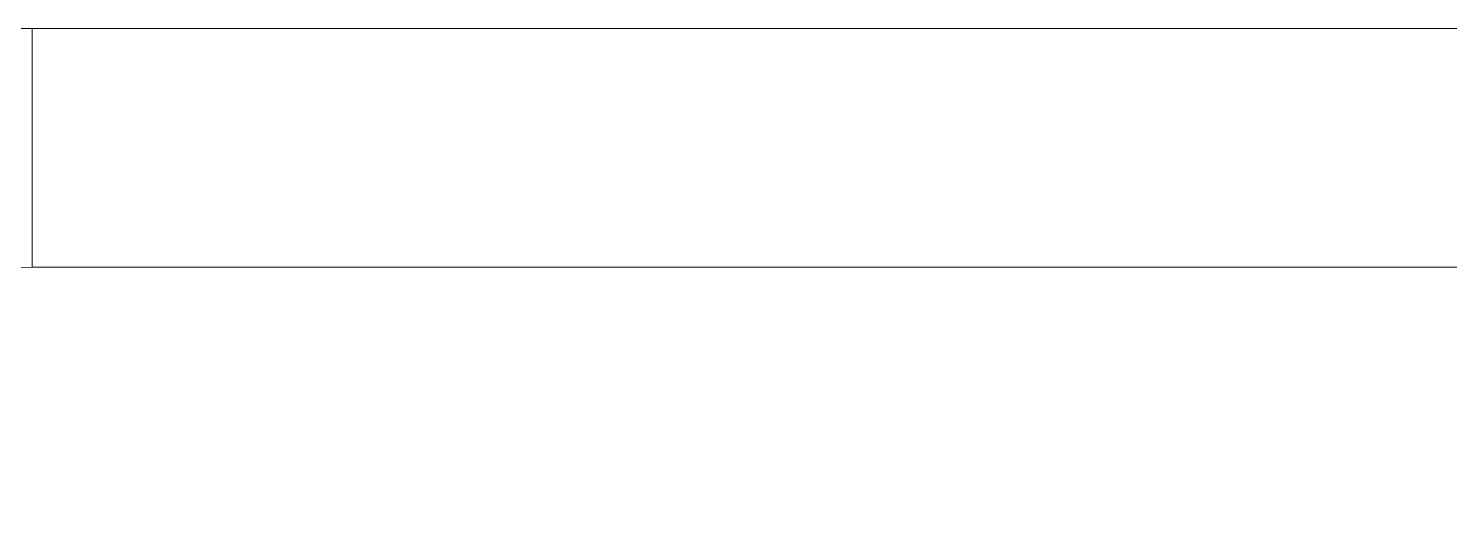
# Model space of a CAD drawing. Header units: millimetres. Extents: x 11618 to 13994, y -5897 to -2537.
# Drawn here: x 13153.1 to 13266.2, y -3529.2 to -3489.7 of the extents above; entities that cross this region are included whole.
import ezdxf

# ---------------------------------------------------------------- set-up
doc = ezdxf.new("R2010")
doc.units = ezdxf.units.MM

msp = doc.modelspace()

# ---------------------------------------------------------------- linework, layer by layer
at = {"linetype": 'Continuous', "lineweight": 13, "extrusion": (-1, -2.22045e-16, 0)}
for p, q in [((13443.39, -3489.71), (13153.39, -3489.71)), ((13153.39, -3499.21), (13153.39, -3489.71)), ((13153.39, -3508.71), (13153.39, -3499.21))]:
    msp.add_line(p, q, dxfattribs=at)
at = {"linetype": 'Continuous', "lineweight": 18, "extrusion": (-1, -2.22045e-16, 0)}
msp.add_line((13153.39, -3508.71), (13443.39, -3508.71), dxfattribs=at)
at = {"linetype": 'Continuous', "lineweight": 18, "extrusion": (0, 0, -1)}
for radius, start in [(39.5, 2.4075), (20.5, 360)]:
    msp.add_arc((-13153.39, -3529.21), radius, start, 90, dxfattribs=at)

doc.saveas('drawing.dxf')
